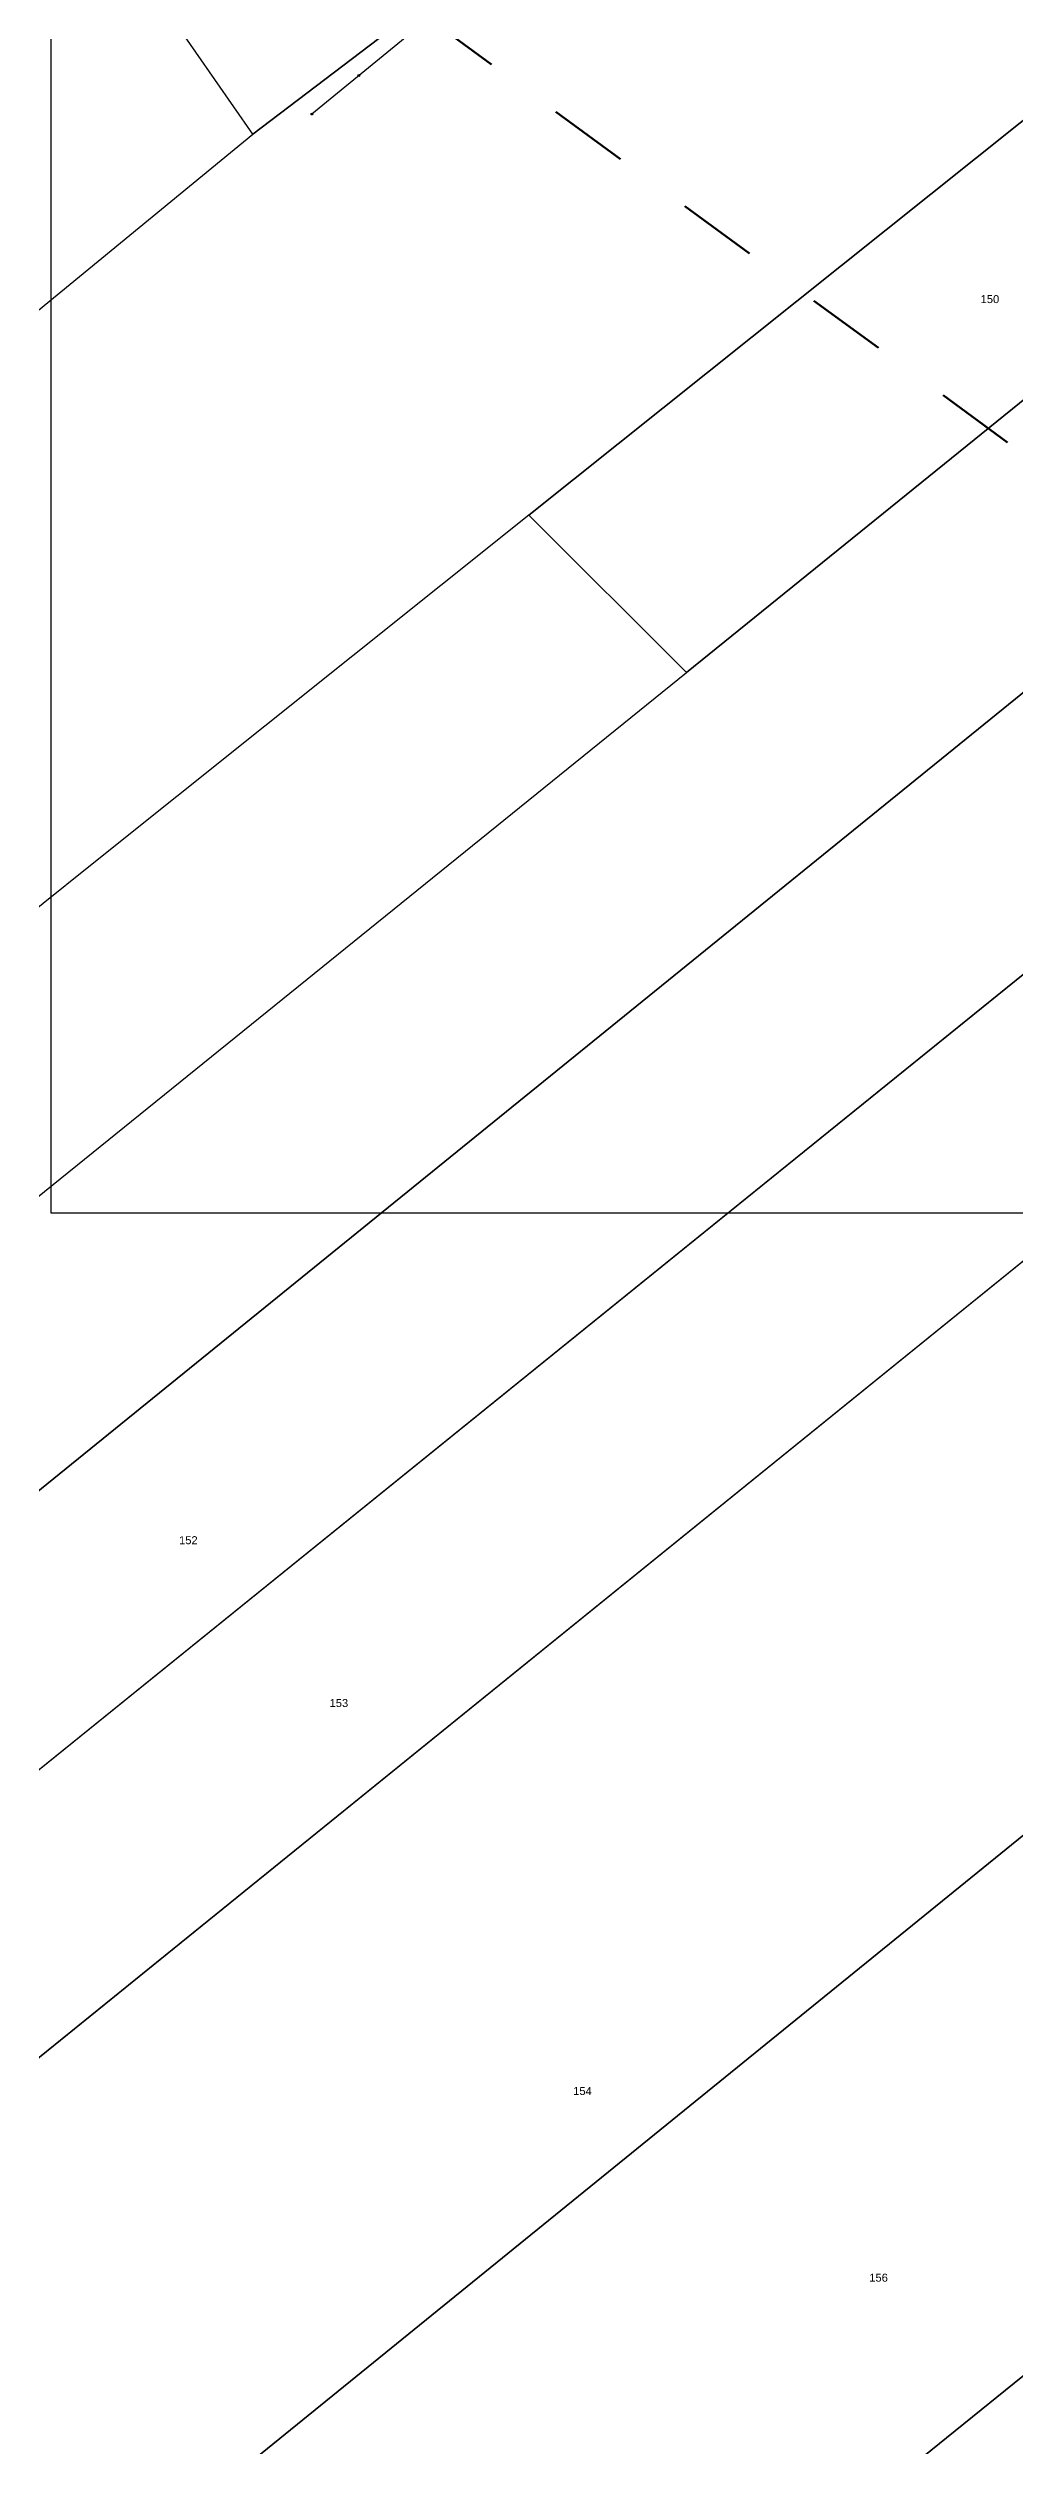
# Model space of a CAD drawing. Header units: metres. Extents: x 7542702 to 7555152, y 5804026 to 5815503.
# Drawn here: x 7544209.3 to 7544330.1, y 5808704.1 to 5809003.7 of the extents above; entities that cross this region are included whole.
import ezdxf

# ---------------------------------------------------------------- set-up
doc = ezdxf.new("R2010")
doc.units = ezdxf.units.M
doc.linetypes.add('4001', pattern=[0])
doc.linetypes.add('4002', pattern=[2, 1, -1])
doc.layers.add('!trafo', color=6, linetype='4002', lineweight=50)
doc.layers.add('Dzialki', color=165, linetype='Continuous')
doc.layers.add('Ogrodzenia', color=184, linetype='Continuous')
doc.styles.get("Standard").update_dxf_attribs({"font": 'arial.ttf'})

# ---------------------------------------------------------------- blocks, each defined once
blk = doc.blocks.new('1281')
at = {"layer": 'Ogrodzenia', "color": 184, "linetype": 'Continuous'}
for radius in [0.24, 0.16, 0.08]:
    blk.add_circle((0, 0), radius, dxfattribs=at)

msp = doc.modelspace()

# ---------------------------------------------------------------- linework, layer by layer
at = {"layer": '!trafo', "ltscale": 10}
msp.add_lwpolyline([(7544322.76, 5809134.51), (7544224.4, 5809031.13), (7545058.88, 5808420.59), (7545132.63, 5808516.69)], close=True, dxfattribs=at)
at = {"layer": 'Defpoints'}
msp.add_lwpolyline([(7544209.69, 5809141.42), (7544602.2, 5809141.42), (7544602.2, 5808858.03), (7544209.69, 5808858.03)], close=True, dxfattribs=at)
at = {"layer": 'Dzialki'}
for p, q in [((7544313.43, 5809052.51), (7544234.92, 5808992.91)), ((7544234.92, 5808992.91), (7544313.43, 5809052.51)), ((7544234.92, 5808992.91), (7544211.91, 5809025.97)), ((7544269.42, 5808945.27), (7544361.71, 5809018.95)), ((7544361.71, 5809018.95), (7544269.42, 5808945.27)), ((7544384.69, 5809002.81), (7544289.16, 5808925.64)), ((7544289.16, 5808925.64), (7544384.69, 5809002.81)), ((7543964.19, 5808770.77), (7544234.92, 5808992.91)), ((7544020.83, 5808671.68), (7544408.88, 5808985.96)), ((7544408.88, 5808985.96), (7544020.83, 5808671.68)), ((7544432.67, 5808969.73), (7544034.6, 5808648.39)), ((7544034.6, 5808648.39), (7544432.67, 5808969.73)), ((7544269.42, 5808945.27), (7544214.41, 5808901.35)), ((7544289.16, 5808925.64), (7544269.42, 5808945.27)), ((7544006.2, 5808697.06), (7544289.16, 5808925.64)), ((7544049.07, 5808623.9), (7544415.78, 5808920.36)), ((7544415.78, 5808920.36), (7544049.07, 5808623.9)), ((7544214.41, 5808901.35), (7543991.53, 5808722.79)), ((7544077.37, 5808574.54), (7544335.77, 5808783.92)), ((7544335.77, 5808783.92), (7544077.37, 5808574.54)), ((7544335.34, 5808716.02), (7544318.65, 5808702.53)), ((7544318.65, 5808702.53), (7544335.34, 5808716.02))]:
    msp.add_line(p, q, dxfattribs=at)
at = {"layer": 'Ogrodzenia', "color": 184, "linetype": '4001'}
msp.add_line((7544312.87, 5809053.16), (7544242.3, 5808995.42), dxfattribs=at)

# ---------------------------------------------------------------- block references
at = {"layer": 'Ogrodzenia', "color": 184, "xscale": 0.5, "yscale": 0.5, "zscale": 0.5}
for p in [(7544248.18, 5809000.23), (7544242.3, 5808995.42)]:
    msp.add_blockref('1281', p, dxfattribs=at)

# ---------------------------------------------------------------- texts
at = {"layer": 'Dzialki'}
for s, p in [('150', (7544325.95, 5808971.79)), ('152', (7544225.68, 5808816.67)), ('153', (7544244.51, 5808796.32)), ('154', (7544274.98, 5808747.83)), ('156', (7544312.02, 5808724.5))]:
    msp.add_text(s, height=1, dxfattribs=at).set_placement(p)

doc.saveas('drawing.dxf')
